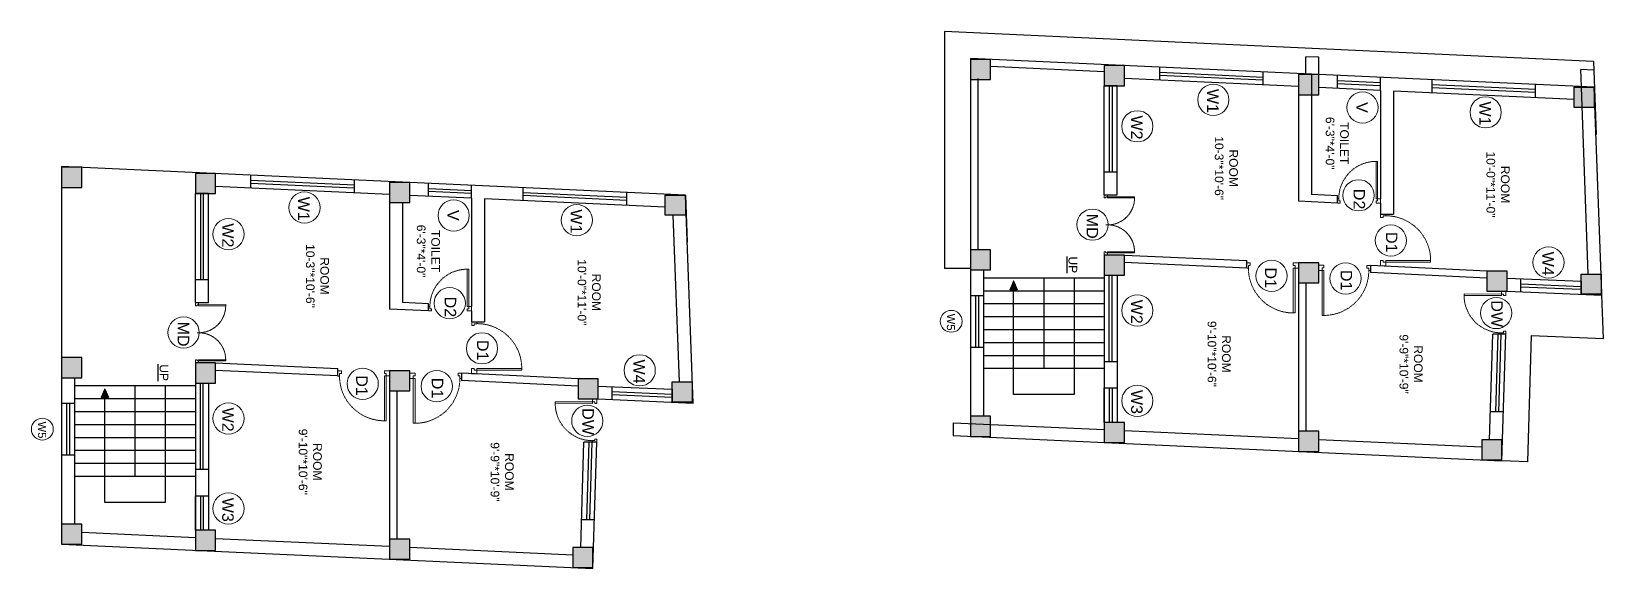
# Model space of a CAD drawing. Header units: inches. Extents: x -10117506 to -5032697, y -6529230 to -3254494.
# Drawn here: x -5055418 to -5054326, y -3264165 to -3263791 of the extents above; entities that cross this region are included whole.
import ezdxf

# ---------------------------------------------------------------- set-up
doc = ezdxf.new("R2010")
doc.units = ezdxf.units.IN
doc.header["$LTSCALE"] = 2
doc.header["$MEASUREMENT"] = 0
doc.linetypes.add('HIDDEN', pattern=[0.375, 0.25, -0.125])
doc.layers.get('0').update_dxf_attribs({"linetype": 'CONTINUOUS'})
doc.layers.add('A-Hatch', color=7, linetype='CONTINUOUS')
for name, color, linetype, lineweight in [('Annotate-Lite.w', 177, 'CONTINUOUS', 9), ('Door-Window.w', 4, 'CONTINUOUS', 15), ('TEXT', 181, 'CONTINUOUS', 25)]:
    doc.layers.add(name, color=color, linetype=linetype, lineweight=lineweight)
doc.styles.add('arial.', font='arial.ttf')
doc.styles.add('gaurav', font='arial.ttf')

# ---------------------------------------------------------------- blocks, each defined once
blk = doc.blocks.new('3-0')
at = {"ltscale": 3}
for p, q in [((11063.04771873254, 10097.67926626675), (11065.97411061868, 10099.89976160063)), ((11065.25107978682, 10097.81404997167), (11066.71427572989, 10098.92429763861)), ((11065.97411061863, 10099.8997616006), (11066.71427572989, 10098.92429763861)), ((11063.04771873254, 10097.67926626675), (11064.52804895506, 10095.72833834261)), ((11065.99124489813, 10096.83858600955), (11064.52804895506, 10095.72833834261)), ((11065.99124489813, 10096.83858600955), (11065.25107978682, 10097.81404997167)), ((11085.49991520455, 10074.12700885048), (11110.3247412691, 10092.9636556783)), ((11086.24008031584, 10073.15154488841), (11111.04573409061, 10091.97364411575)), ((11111.04573409061, 10091.97364411575), (11110.3247412691, 10092.9636556783)), ((11084.03671926142, 10073.01676118352), (11082.57352331835, 10071.90651351658)), ((11082.57352331835, 10071.90651351658), (11084.79401865222, 10068.98012163045)), ((11084.03671926142, 10073.01676118352), (11084.77688437277, 10072.04129722147)), ((11084.77688437277, 10072.04129722147), (11086.24008031584, 10073.15154488841)), ((11084.79401865222, 10068.98012163045), (11087.72041053836, 10071.20061696427)), ((11086.24008031584, 10073.15154488841), (11085.49991520455, 10074.12700885047)), ((11087.72041053836, 10071.20061696427), (11086.24008031584, 10073.15154488841))]:
    blk.add_line(p, q, dxfattribs=at)
at = {"layer": 'Door-Window.w', "color": 9, "linetype": 'HIDDEN', "lineweight": 18}
blk.add_arc((11085.49991520455, 10074.12700885048), 31.16233708904959, 37.19059523975735, 127.1464893766062, dxfattribs=at)
blk = doc.blocks.new('FDFDRE')
at = {"ltscale": 3}
for p, q in [((165701.1064683777, -58637.82329853106), (165701.1040215932, -58641.49599741273)), ((165704.7791672594, -58637.82574531552), (165701.1064683777, -58637.82329853106)), ((165704.7779438672, -58639.66209475638), (165704.7791672594, -58637.82574531552)), ((165766.9772891941, -58637.82574531552), (165770.6499880758, -58637.82329853106)), ((165766.9785125864, -58639.66209475638), (165766.9772891941, -58637.82574531552)), ((165770.6499880758, -58637.82329853106), (165770.6524348603, -58641.49599741273)), ((165701.1040215932, -58641.49599741273), (165703.5524875143, -58641.49762860245)), ((165703.5524875143, -58641.49762860245), (165703.5317472677, -58672.62937732995)), ((165703.5537109066, -58639.6612791616), (165703.5524875143, -58641.49762860245)), ((165703.5524875143, -58641.49762860245), (165704.7767204749, -58641.49844419728)), ((165704.7779438672, -58639.66209475638), (165703.5537109066, -58639.6612791616)), ((165704.7767204749, -58641.49844419728), (165704.7559641982, -58672.65425465335)), ((165766.9785125864, -58639.66209475638), (165768.202745547, -58639.6612791616)), ((165768.2039689392, -58641.49762860245), (165766.9797359786, -58641.49844419728)), ((165766.9797359786, -58641.49844419728), (165767.0004922553, -58672.65425465335)), ((165768.202745547, -58639.6612791616), (165768.2039689392, -58641.49762860245)), ((165770.6524348603, -58641.49599741273), (165768.2039689392, -58641.49762860245)), ((165768.2039689392, -58641.49762860245), (165768.2247091858, -58672.62937732995)), ((165703.5317472677, -58672.62937732995), (165704.7559641982, -58672.65425465335)), ((165768.2247091858, -58672.62937732995), (165767.0004922553, -58672.65425465335))]:
    blk.add_line(p, q, dxfattribs=at)
at = {"layer": 'Door-Window.w', "color": 9, "linetype": 'HIDDEN', "lineweight": 18}
for centre, start, end in [((165704.7767204749, -58641.49844419728), 269.9618290481078, 3.383526153078868), ((165766.9797359786, -58641.49844419728), 176.6164738469579, 270.0381709504853)]:
    blk.add_arc(centre, 31.15581737007103, start, end, dxfattribs=at)

msp = doc.modelspace()

# ---------------------------------------------------------------- hatches: boundary and pattern name
at = {"ltscale": 0.5}
for points in [[(-5054751.626254817, -3263824.978408487), (-5054751.626254817, -3263810.978408487), (-5054765.626254817, -3263810.978408487), (-5054765.626254817, -3263824.978408487)], [(-5054658.626254819, -3263829.276702833), (-5054658.626254819, -3263815.276702833), (-5054672.626254819, -3263815.276702833), (-5054672.626254819, -3263829.276702833)], [(-5054523.626254817, -3263835.51616237), (-5054523.626254817, -3263821.51616237), (-5054537.626254817, -3263821.51616237), (-5054537.626254817, -3263835.51616237)], [(-5054346.036240828, -3263844.371111555), (-5054332.036240827, -3263844.371111555), (-5054332.036240829, -3263830.371111555), (-5054346.036240827, -3263830.371111555)], [(-5055383.342654929, -3263899.999797147), (-5055383.342654929, -3263885.999797147), (-5055397.342654929, -3263885.999797147), (-5055397.342654929, -3263899.999797147)], [(-5055290.34265493, -3263904.298091494), (-5055290.34265493, -3263890.298091494), (-5055304.34265493, -3263890.298091494), (-5055304.34265493, -3263904.298091494)], [(-5055155.342654929, -3263910.537551031), (-5055155.342654929, -3263896.537551031), (-5055169.342654929, -3263896.537551031), (-5055169.342654929, -3263910.537551031)], [(-5054977.75264094, -3263919.392500215), (-5054963.75264094, -3263919.392500216), (-5054963.75264094, -3263905.392500215), (-5054977.75264094, -3263905.392500216)], [(-5054751.626254819, -3263957.331353307), (-5054751.626254819, -3263943.331353307), (-5054765.626254819, -3263943.331353307), (-5054765.626254819, -3263957.331353307)], [(-5054658.626254817, -3263961.055850772), (-5054658.626254817, -3263947.055850772), (-5054672.626254817, -3263947.055850772), (-5054672.626254817, -3263961.055850772)], [(-5054523.626254817, -3263966.46237935), (-5054523.626254817, -3263952.46237935), (-5054537.626254817, -3263952.46237935), (-5054537.626254817, -3263966.46237935)], [(-5054392.66234678, -3263972.147381899), (-5054392.66234678, -3263958.147381899), (-5054406.66234678, -3263958.147381899), (-5054406.662346781, -3263972.147381899)], [(-5054327.259456296, -3263974.327189563), (-5054327.259456296, -3263960.327189563), (-5054341.259456296, -3263960.327189563), (-5054341.259456296, -3263974.327189563)], [(-5055383.34265493, -3264032.352741967), (-5055383.34265493, -3264018.352741967), (-5055397.34265493, -3264018.352741967), (-5055397.34265493, -3264032.352741967)], [(-5055290.342654929, -3264036.077239432), (-5055290.342654929, -3264022.077239432), (-5055304.342654929, -3264022.077239432), (-5055304.342654929, -3264036.077239432)], [(-5055155.342654929, -3264041.483768011), (-5055155.342654929, -3264027.483768011), (-5055169.342654929, -3264027.483768011), (-5055169.342654929, -3264041.483768011)], [(-5055024.378746892, -3264047.168770559), (-5055024.378746892, -3264033.168770559), (-5055038.378746892, -3264033.168770559), (-5055038.378746893, -3264047.168770559)], [(-5054958.975856407, -3264049.348578223), (-5054958.975856407, -3264035.348578223), (-5054972.975856407, -3264035.348578223), (-5054972.975856407, -3264049.348578223)], [(-5054751.626254817, -3264073.198755692), (-5054751.626254817, -3264059.198755692), (-5054765.626254817, -3264059.198755692), (-5054765.626254817, -3264073.198755692)], [(-5054658.626254827, -3264077.456562433), (-5054658.626254827, -3264063.456562433), (-5054672.626254827, -3264063.456562433), (-5054672.626254827, -3264077.456562433)], [(-5054523.626254812, -3264083.63724964), (-5054523.626254812, -3264069.63724964), (-5054537.626254812, -3264069.63724964), (-5054537.626254813, -3264083.63724964)], [(-5054396.286203315, -3264089.467242434), (-5054396.286203315, -3264075.467242434), (-5054410.286203315, -3264075.467242434), (-5054410.286203315, -3264089.467242434)], [(-5055383.342654929, -3264148.220144352), (-5055383.342654929, -3264134.220144352), (-5055397.342654929, -3264134.220144352), (-5055397.342654929, -3264148.220144352)], [(-5055290.342654938, -3264152.477951094), (-5055290.342654938, -3264138.477951094), (-5055304.342654938, -3264138.477951094), (-5055304.342654938, -3264152.477951094)], [(-5055155.342654924, -3264158.6586383), (-5055155.342654924, -3264144.6586383), (-5055169.342654924, -3264144.6586383), (-5055169.342654925, -3264158.6586383)], [(-5055028.002603427, -3264164.488631094), (-5055028.002603427, -3264150.488631094), (-5055042.002603427, -3264150.488631094), (-5055042.002603427, -3264164.488631094)]]:
    msp.add_hatch(color=1, dxfattribs=at).paths.add_polyline_path(points)
at = {"layer": 'A-Hatch', "ltscale": 0.5}
h = msp.add_hatch(dxfattribs=at)
h.set_pattern_fill('ANSI31', color=256, angle=-90.00000000000001)
h.set_pattern_definition([(315, (-1795957.396891844, -8355231.580183629), (0.08838834764831846, 0.08838834764831843), [])])
h.paths.add_polyline_path([(-5054735.626254819, -3263965.202370321), (-5054738.135490261, -3263971.122384847), (-5054733.117019372, -3263971.122384848)])
h = msp.add_hatch(dxfattribs=at)
h.set_pattern_fill('ANSI31', color=256, angle=-90.00000000000001)
h.set_pattern_definition([(315, (-1796589.113291955, -8355306.601572289), (0.08838834764831846, 0.08838834764831843), [])])
h.paths.add_polyline_path([(-5055367.342654929, -3264040.223758981), (-5055369.851890374, -3264046.143773507), (-5055364.833419484, -3264046.143773507)])

# ---------------------------------------------------------------- linework, layer by layer
at = {"ltscale": 0.5}
for p, q in [((-5054332.699772265, -3263812.321229456), (-5054783.626254817, -3263791.480210627)), ((-5054783.626254817, -3263791.480210627), (-5054783.626254819, -3263956.331353307)), ((-5054332.036240828, -3263830.371111555), (-5054765.626254817, -3263810.331353423)), ((-5054672.626254817, -3263819.634985232), (-5054751.626254817, -3263815.983745947)), ((-5054634.126254817, -3263825.418656623), (-5054634.126254817, -3263816.409049194)), ((-5054532.626254817, -3263821.100198402), (-5054532.626254818, -3263809.087388495)), ((-5054523.626254817, -3263809.503352465), (-5054532.626254818, -3263809.087388495)), ((-5054523.626254817, -3263821.503352465), (-5054523.626254817, -3263809.503352465)), ((-5054332.699772265, -3263812.321229456), (-5054330.831243392, -3263863.150359718)), ((-5054765.626254817, -3263824.331353307), (-5054765.626254819, -3263956.331353307)), ((-5054760.626254817, -3263824.331353307), (-5054760.626254819, -3263943.331353307)), ((-5054537.626254817, -3263829.878714736), (-5054658.626254817, -3263824.286310262)), ((-5054634.172423752, -3263821.912786555), (-5054562.172423752, -3263825.240498307)), ((-5054634.080085885, -3263819.914919263), (-5054562.080085885, -3263823.242631015)), ((-5054562.126254817, -3263828.746368376), (-5054562.126254817, -3263819.736760947)), ((-5054537.626254817, -3263820.869107308), (-5054537.626254817, -3263909.598162341)), ((-5054532.626254817, -3263821.503352465), (-5054532.626254817, -3263821.51616237)), ((-5054528.626254817, -3263821.285071277), (-5054528.626254817, -3263905.008788849)), ((-5054510.672583363, -3263827.620729186), (-5054480.672583362, -3263829.012079463)), ((-5054510.626254819, -3263831.126606643), (-5054510.626254819, -3263822.116999215)), ((-5054510.579926275, -3263825.622876672), (-5054480.579926275, -3263827.01422695)), ((-5054480.626254818, -3263832.513153207), (-5054480.626254818, -3263823.513153207)), ((-5054444.831247823, -3263834.167534672), (-5054444.831247823, -3263825.157927243)), ((-5054332.478595119, -3263818.337856822), (-5054341.500001848, -3263817.920903472)), ((-5054341.057647556, -3263829.954158206), (-5054341.500001848, -3263817.920903471)), ((-5054672.626254817, -3263905.055869164), (-5054672.626254817, -3263829.276702833)), ((-5054663.626254819, -3263829.276702833), (-5054672.626254819, -3263829.276702833)), ((-5054669.126254819, -3263829.276702833), (-5054669.126254819, -3263889.276702833)), ((-5054667.126254819, -3263829.276702833), (-5054667.126254819, -3263889.276702833)), ((-5054663.626254817, -3263905.055869164), (-5054663.626254817, -3263829.276702833)), ((-5054480.626254818, -3263832.513153207), (-5054523.626254817, -3263830.525769799)), ((-5054480.626254818, -3263832.513153207), (-5054480.626254819, -3263907.848257264)), ((-5054346.036240828, -3263838.73366392), (-5054471.626254819, -3263832.929117177)), ((-5054471.626254818, -3263832.929117177), (-5054471.626254817, -3263918.552383987)), ((-5054372.877416758, -3263833.989376356), (-5054444.877416758, -3263830.661664603)), ((-5054372.785078891, -3263831.991509064), (-5054444.785078891, -3263828.663797311)), ((-5054372.831247823, -3263837.495246424), (-5054372.831247824, -3263828.485638996)), ((-5054336.265535409, -3263960.312803479), (-5054341.04231994, -3263830.371111555)), ((-5054326.771976734, -3263973.573589847), (-5054332.036240828, -3263830.371111555)), ((-5054963.75264094, -3263905.392500215), (-5055397.342654929, -3263885.352742083)), ((-5055265.842654929, -3263900.440045283), (-5055265.842654929, -3263891.430437854)), ((-5054663.626254819, -3263889.276702833), (-5054672.626254819, -3263889.276702833)), ((-5055397.342654929, -3263899.352741967), (-5055397.34265493, -3264031.352741967)), ((-5055304.342654929, -3263980.077257824), (-5055304.342654929, -3263904.298091494)), ((-5055295.34265493, -3263904.298091494), (-5055304.34265493, -3263904.298091494)), ((-5055300.84265493, -3263904.298091494), (-5055300.84265493, -3263964.298091494)), ((-5055298.84265493, -3263904.298091494), (-5055298.84265493, -3263964.298091494)), ((-5055295.342654929, -3263980.077257824), (-5055295.342654929, -3263904.298091494)), ((-5055169.342654929, -3263904.900103396), (-5055290.342654929, -3263899.307698922)), ((-5055265.888823863, -3263896.934175215), (-5055193.888823863, -3263900.261886967)), ((-5055265.796485996, -3263894.936307923), (-5055193.796485996, -3263898.264019676)), ((-5055193.842654929, -3263903.767757036), (-5055193.842654929, -3263894.758149607)), ((-5055142.388983475, -3263902.642117846), (-5055112.388983474, -3263904.033468124)), ((-5055142.34265493, -3263906.147995303), (-5055142.34265493, -3263897.138387875)), ((-5055142.296326386, -3263900.644265332), (-5055112.296326386, -3263902.03561561)), ((-5055112.34265493, -3263907.534541867), (-5055112.34265493, -3263898.534541867)), ((-5055076.547647934, -3263909.188923332), (-5055076.547647935, -3263900.179315903)), ((-5055004.501479002, -3263907.012897724), (-5055076.501479002, -3263903.685185972)), ((-5055004.547647935, -3263912.516635085), (-5055004.547647936, -3263903.507027656)), ((-5055169.342654929, -3263910.537551031), (-5055169.342654929, -3263984.619551001)), ((-5055160.342654929, -3263910.537551031), (-5055160.342654929, -3263980.030177509)), ((-5055112.34265493, -3263907.534541868), (-5055155.342654929, -3263905.547158459)), ((-5055112.34265493, -3263907.534541867), (-5055112.34265493, -3263982.869645924)), ((-5054977.75264094, -3263913.75505258), (-5055103.34265493, -3263907.950505837)), ((-5055103.34265493, -3263907.950505837), (-5055103.342654929, -3263993.573772647)), ((-5055004.593816869, -3263909.010765016), (-5055076.593816869, -3263905.683053263)), ((-5054958.438010755, -3264049.965074826), (-5054963.75264094, -3263905.392500215)), ((-5054963.75264094, -3263905.392500215), (-5054962.547643503, -3263938.171748378)), ((-5054672.626254817, -3263905.055869164), (-5054663.626254817, -3263905.055869164)), ((-5054510.626231369, -3263910.846055332), (-5054537.626254817, -3263909.598162341)), ((-5054510.626231369, -3263905.840717871), (-5054528.626254817, -3263905.008788849)), ((-5054510.626231369, -3263910.846055332), (-5054510.626231369, -3263905.840717871)), ((-5054480.626254819, -3263910.90884306), (-5054480.626254818, -3263918.552383987)), ((-5054967.98193552, -3264035.334192139), (-5054972.244066268, -3263919.392500215)), ((-5054480.626254818, -3263918.552383987), (-5054471.626254817, -3263918.552383987)), ((-5054658.626254817, -3263947.055850772), (-5054573.626254819, -3263950.853825393)), ((-5054765.626254819, -3263956.331353307), (-5054783.626254819, -3263956.331353307)), ((-5054765.626254819, -3263956.331353307), (-5054765.626254818, -3263975.331353307)), ((-5054756.626254819, -3263957.331353307), (-5054756.626254817, -3264059.198755692)), ((-5054658.849442406, -3263952.050867018), (-5054573.626254819, -3263955.858814119)), ((-5054573.626254819, -3263955.858814119), (-5054573.626254819, -3263950.853825393)), ((-5054406.662346781, -3263958.147381899), (-5054487.62625665, -3263954.212150581)), ((-5054487.62625665, -3263954.212150581), (-5054487.62625665, -3263959.218053154)), ((-5054406.662346781, -3263963.153284471), (-5054487.62625665, -3263959.218053154)), ((-5055295.34265493, -3263964.298091494), (-5055304.34265493, -3263964.298091494)), ((-5054756.626254817, -3263962.830288464), (-5054714.626254818, -3263962.830288464)), ((-5054735.626254817, -3263965.20237032), (-5054738.135490262, -3263971.122384847)), ((-5054735.626254817, -3263965.20237032), (-5054733.117019372, -3263971.122384847)), ((-5054714.626254819, -3263962.830288464), (-5054714.626254817, -3264025.830288464)), ((-5054714.626254818, -3263962.830288464), (-5054672.626254819, -3263962.830288464)), ((-5054693.626254819, -3263962.830288464), (-5054693.626254816, -3264044.09396856)), ((-5054672.626254817, -3263961.055850772), (-5054672.626254817, -3264063.456562433)), ((-5054669.126254817, -3264021.055850772), (-5054669.126254817, -3263961.055850772)), ((-5054667.126254817, -3264021.055850772), (-5054667.126254817, -3263961.055850772)), ((-5054663.626254817, -3263961.055850772), (-5054663.626254817, -3264063.456562433)), ((-5054537.626254817, -3263966.46237935), (-5054537.626254817, -3264069.63724964)), ((-5054532.626254817, -3263966.46237935), (-5054532.626254817, -3264069.63724964)), ((-5054392.662346781, -3263963.1392932), (-5054341.259456296, -3263965.319100864)), ((-5054383.301824542, -3263969.04118164), (-5054341.301824542, -3263970.822247276)), ((-5054383.259456296, -3263963.538035228), (-5054383.259456296, -3263972.546123926)), ((-5054383.217088049, -3263967.042977515), (-5054341.217088049, -3263968.824043151)), ((-5054341.259456296, -3263965.319100864), (-5054341.259456296, -3263974.327189563)), ((-5055304.342654929, -3263980.077257824), (-5055295.342654929, -3263980.077257824)), ((-5055142.34263148, -3263980.862106531), (-5055160.342654929, -3263980.030177509)), ((-5055142.34263148, -3263985.867443992), (-5055142.34263148, -3263980.862106531)), ((-5054765.626254819, -3263975.331353307), (-5054765.626254819, -3264011.331353307)), ((-5054756.626254819, -3263975.331353307), (-5054765.626254819, -3263975.331353307)), ((-5054762.126254819, -3263975.331353307), (-5054762.126254819, -3264011.331353307)), ((-5054760.126254819, -3263975.331353307), (-5054760.126254819, -3264011.331353307)), ((-5054756.626254817, -3263971.830288464), (-5054714.626254818, -3263971.830288464)), ((-5054756.626254817, -3263980.830288464), (-5054714.626254818, -3263980.830288464)), ((-5054733.117019372, -3263971.122384847), (-5054738.135490262, -3263971.122384847)), ((-5054735.626254817, -3264044.09396856), (-5054735.626254817, -3263971.122384847)), ((-5054714.626254818, -3263971.830288464), (-5054672.626254819, -3263971.830288464)), ((-5054714.626254818, -3263980.830288464), (-5054672.626254819, -3263980.830288464)), ((-5054392.662346781, -3263972.147381899), (-5054326.721610643, -3263974.943686166)), ((-5054325.616066514, -3264005.017530558), (-5054326.721610643, -3263974.943686166)), ((-5055142.34263148, -3263985.867443992), (-5055169.342654929, -3263984.619551001)), ((-5055112.34265493, -3263985.93023172), (-5055112.34265493, -3263993.573772647)), ((-5054756.626254817, -3263989.830288464), (-5054714.626254818, -3263989.830288464)), ((-5054714.626254818, -3263989.830288464), (-5054672.626254819, -3263989.830288464)), ((-5055112.34265493, -3263993.573772647), (-5055103.342654929, -3263993.573772647)), ((-5054756.626254817, -3263998.830288464), (-5054714.626254818, -3263998.830288464)), ((-5054714.626254818, -3263998.830288464), (-5054672.626254819, -3263998.830288464)), ((-5054404.840666552, -3264075.467242434), (-5054402.58821627, -3264002.147318806)), ((-5054393.583970305, -3264002.147318806), (-5054402.58821627, -3264002.147318806)), ((-5054399.085621736, -3264002.116612444), (-5054400.744547566, -3264056.116612444)), ((-5054397.086564839, -3264002.178025167), (-5054398.745490669, -3264056.178025167)), ((-5054396.286203308, -3264090.108202589), (-5054393.583970305, -3264002.147318806)), ((-5054378.30300454, -3264090.931525008), (-5054375.598538634, -3264002.897957618)), ((-5054375.598538634, -3264002.897957618), (-5054325.616066514, -3264005.017530558)), ((-5054765.626254817, -3264011.331353308), (-5054765.626254817, -3264073.198755692)), ((-5054756.626254819, -3264011.331353307), (-5054765.626254819, -3264011.331353307)), ((-5054756.626254817, -3264007.830288464), (-5054714.626254818, -3264007.830288464)), ((-5054714.626254818, -3264007.830288464), (-5054672.626254819, -3264007.830288464)), ((-5055290.342654929, -3264022.077239432), (-5055205.342654931, -3264025.875214053)), ((-5054756.626254817, -3264016.830288464), (-5054714.626254818, -3264016.830288464)), ((-5054714.626254818, -3264016.830288464), (-5054672.626254819, -3264016.830288464)), ((-5054672.626254817, -3264021.055850772), (-5054663.626254817, -3264021.055850772)), ((-5055397.34265493, -3264031.352741967), (-5055397.34265493, -3264050.352741967)), ((-5055388.34265493, -3264032.352741967), (-5055388.342654929, -3264134.220144352)), ((-5055290.565842517, -3264027.072255678), (-5055205.342654931, -3264030.88020278)), ((-5055205.342654931, -3264030.88020278), (-5055205.342654931, -3264025.875214053)), ((-5055038.378746893, -3264033.168770559), (-5055119.342656762, -3264029.233539241)), ((-5055119.342656762, -3264029.233539241), (-5055119.342656762, -3264034.239441814)), ((-5055038.378746893, -3264038.174673132), (-5055119.342656762, -3264034.239441814)), ((-5054756.626254817, -3264025.830288464), (-5054714.626254818, -3264025.830288464)), ((-5054714.626254817, -3264025.830288463), (-5054672.626254818, -3264025.830288463)), ((-5055388.342654929, -3264037.851677124), (-5055346.34265493, -3264037.851677124)), ((-5055388.342654929, -3264046.851677124), (-5055346.34265493, -3264046.851677124)), ((-5055367.342654929, -3264040.223758981), (-5055369.851890374, -3264046.143773507)), ((-5055364.833419483, -3264046.143773507), (-5055369.851890374, -3264046.143773507)), ((-5055367.342654929, -3264040.223758981), (-5055364.833419483, -3264046.143773507)), ((-5055367.342654929, -3264119.11535722), (-5055367.342654929, -3264046.143773507)), ((-5055346.342654931, -3264037.851677124), (-5055346.342654929, -3264100.851677124)), ((-5055346.34265493, -3264037.851677124), (-5055304.34265493, -3264037.851677124)), ((-5055346.34265493, -3264046.851677124), (-5055304.34265493, -3264046.851677124)), ((-5055325.34265493, -3264037.851677124), (-5055325.342654927, -3264119.11535722)), ((-5055304.342654929, -3264036.077239432), (-5055304.342654929, -3264138.477951094)), ((-5055300.842654929, -3264096.077239432), (-5055300.842654929, -3264036.077239432)), ((-5055298.842654929, -3264096.077239432), (-5055298.842654929, -3264036.077239432)), ((-5055295.342654929, -3264036.077239432), (-5055295.342654929, -3264138.477951094)), ((-5055169.342654929, -3264041.483768011), (-5055169.342654929, -3264144.6586383)), ((-5055164.342654929, -3264041.483768011), (-5055164.342654929, -3264144.6586383)), ((-5055024.378746893, -3264038.160681861), (-5054972.975856407, -3264040.340489524)), ((-5055015.018224653, -3264044.0625703), (-5054973.018224653, -3264045.843635936)), ((-5055014.975856407, -3264038.559423888), (-5055014.975856407, -3264047.567512586)), ((-5055014.93348816, -3264042.064366175), (-5054972.93348816, -3264043.845431811)), ((-5054972.975856407, -3264040.340489524), (-5054972.975856407, -3264049.348578223)), ((-5054693.626254816, -3264044.09396856), (-5054735.626254817, -3264044.09396856)), ((-5054672.626254818, -3264063.456562433), (-5054672.626254818, -3264039.456562433)), ((-5054672.626254818, -3264039.456562433), (-5054663.626254817, -3264039.456562432)), ((-5054669.126254818, -3264039.456562433), (-5054669.126254818, -3264063.456562433)), ((-5054667.126254818, -3264039.456562433), (-5054667.126254818, -3264063.456562433)), ((-5055397.34265493, -3264050.352741967), (-5055397.34265493, -3264086.352741967)), ((-5055388.34265493, -3264050.352741967), (-5055397.34265493, -3264050.352741967)), ((-5055393.84265493, -3264050.352741967), (-5055393.84265493, -3264086.352741967)), ((-5055391.84265493, -3264050.352741967), (-5055391.84265493, -3264086.352741967)), ((-5055388.342654929, -3264055.851677124), (-5055346.34265493, -3264055.851677124)), ((-5055346.34265493, -3264055.851677124), (-5055304.34265493, -3264055.851677124)), ((-5055024.378746893, -3264047.168770559), (-5054958.438010755, -3264049.965074826)), ((-5054395.242896135, -3264056.147318806), (-5054404.247142101, -3264056.147318806)), ((-5055388.342654929, -3264064.851677124), (-5055346.34265493, -3264064.851677124)), ((-5055346.34265493, -3264064.851677124), (-5055304.34265493, -3264064.851677124)), ((-5054777.626254817, -3264063.639933891), (-5054777.626254817, -3264072.649361274)), ((-5054777.626254817, -3264063.639933892), (-5054672.626254817, -3264068.447135052)), ((-5055388.342654929, -3264073.851677124), (-5055346.34265493, -3264073.851677124)), ((-5055346.34265493, -3264073.851677124), (-5055304.34265493, -3264073.851677124)), ((-5055036.557066664, -3264150.488631094), (-5055034.304616382, -3264077.168707466)), ((-5055025.300370416, -3264077.168707466), (-5055034.304616382, -3264077.168707466)), ((-5055030.802021848, -3264077.138001104), (-5055032.460947677, -3264131.138001104)), ((-5055028.80296495, -3264077.199413828), (-5055030.461890781, -3264131.199413828)), ((-5055028.002603419, -3264165.129591249), (-5055025.300370416, -3264077.168707466)), ((-5054777.626254818, -3264072.649361274), (-5054396.286203308, -3264090.108202589)), ((-5054658.626254817, -3264069.088095206), (-5054537.626254817, -3264074.627822258)), ((-5054523.626254817, -3264075.268782412), (-5054410.286203308, -3264080.457815051)), ((-5055397.342654929, -3264086.352741968), (-5055397.342654929, -3264148.220144352)), ((-5055388.34265493, -3264086.352741967), (-5055397.34265493, -3264086.352741967)), ((-5055388.342654929, -3264082.851677124), (-5055346.34265493, -3264082.851677124)), ((-5055346.34265493, -3264082.851677124), (-5055304.34265493, -3264082.851677124)), ((-5054378.30300454, -3264090.931525008), (-5054396.286203308, -3264090.108202589)), ((-5055388.342654929, -3264091.851677124), (-5055346.34265493, -3264091.851677124)), ((-5055388.342654929, -3264100.851677124), (-5055346.34265493, -3264100.851677124)), ((-5055346.34265493, -3264091.851677124), (-5055304.34265493, -3264091.851677124)), ((-5055346.342654929, -3264100.851677123), (-5055304.34265493, -3264100.851677123)), ((-5055304.342654929, -3264096.077239432), (-5055295.342654929, -3264096.077239432)), ((-5055325.342654927, -3264119.11535722), (-5055367.342654929, -3264119.11535722)), ((-5055304.34265493, -3264138.477951094), (-5055304.34265493, -3264114.477951094)), ((-5055304.34265493, -3264114.477951094), (-5055295.342654929, -3264114.477951093)), ((-5055300.84265493, -3264114.477951094), (-5055300.84265493, -3264138.477951094)), ((-5055298.84265493, -3264114.477951094), (-5055298.84265493, -3264138.477951094)), ((-5055026.959296247, -3264131.168707466), (-5055035.963542213, -3264131.168707466)), ((-5055383.342654929, -3264139.851677124), (-5055304.342654929, -3264143.468523712)), ((-5055290.342654929, -3264144.109483866), (-5055169.342654929, -3264149.649210918)), ((-5055397.342654929, -3264148.220144352), (-5055028.002603419, -3264165.12959125)), ((-5055155.342654929, -3264150.290171072), (-5055042.002603419, -3264155.479203711))]:
    msp.add_line(p, q, dxfattribs=at)
at = {"color": 3, "ltscale": 0.5}
for p, q in [((-5054528.626254817, -3263803.265856418), (-5054537.626254817, -3263802.849892449)), ((-5054765.626254817, -3263810.331353423), (-5054765.626254817, -3263824.331353307)), ((-5055397.342654929, -3263885.352742083), (-5055397.342654929, -3263899.352741967)), ((-5054326.721610643, -3263974.943686166), (-5054326.771976734, -3263973.573589847)), ((-5054958.438010755, -3264049.965074826), (-5054958.488376845, -3264048.594978508))]:
    msp.add_line(p, q, dxfattribs=at)
at = {"ltscale": 0.5}
for points in [[(-5054765.626254817, -3263810.978408487), (-5054765.626254817, -3263824.978408487), (-5054751.626254817, -3263824.978408487), (-5054751.626254817, -3263810.978408487)], [(-5054672.626254817, -3263815.276702833), (-5054672.626254817, -3263829.276702833), (-5054658.626254817, -3263829.276702833), (-5054658.626254817, -3263815.276702833)], [(-5054537.626254817, -3263821.51616237), (-5054537.626254817, -3263835.51616237), (-5054523.626254817, -3263835.51616237), (-5054523.626254817, -3263821.51616237)], [(-5054332.036240828, -3263830.371111555), (-5054332.036240828, -3263844.371111555), (-5054346.036240828, -3263844.371111555), (-5054346.036240828, -3263830.371111555)], [(-5055397.342654929, -3263885.999797147), (-5055397.342654929, -3263899.999797147), (-5055383.342654929, -3263899.999797147), (-5055383.342654929, -3263885.999797147)], [(-5055304.342654929, -3263890.298091494), (-5055304.342654929, -3263904.298091494), (-5055290.342654929, -3263904.298091494), (-5055290.342654929, -3263890.298091494)], [(-5055169.342654929, -3263896.537551031), (-5055169.342654929, -3263910.537551031), (-5055155.342654929, -3263910.537551031), (-5055155.342654929, -3263896.537551031)], [(-5054963.75264094, -3263905.392500215), (-5054963.75264094, -3263919.392500215), (-5054977.75264094, -3263919.392500215), (-5054977.75264094, -3263905.392500215)], [(-5054765.626254817, -3263943.331353307), (-5054765.626254817, -3263957.331353307), (-5054751.626254817, -3263957.331353307), (-5054751.626254817, -3263943.331353307)], [(-5054672.626254817, -3263947.055850772), (-5054672.626254817, -3263961.055850772), (-5054658.626254817, -3263961.055850772), (-5054658.626254817, -3263947.055850772)], [(-5054537.626254817, -3263952.46237935), (-5054537.626254817, -3263966.46237935), (-5054523.626254817, -3263966.46237935), (-5054523.626254817, -3263952.46237935)], [(-5054406.662346781, -3263958.147381899), (-5054406.662346781, -3263972.147381899), (-5054392.662346781, -3263972.147381899), (-5054392.662346781, -3263958.147381899)], [(-5054327.259456296, -3263960.312803479), (-5054327.259456296, -3263974.312803479), (-5054341.259456296, -3263974.312803479), (-5054341.259456296, -3263960.312803479)], [(-5055397.342654929, -3264018.352741967), (-5055397.342654929, -3264032.352741967), (-5055383.342654929, -3264032.352741967), (-5055383.342654929, -3264018.352741967)], [(-5055304.342654929, -3264022.077239432), (-5055304.342654929, -3264036.077239432), (-5055290.342654929, -3264036.077239432), (-5055290.342654929, -3264022.077239432)], [(-5055169.342654929, -3264027.483768011), (-5055169.342654929, -3264041.483768011), (-5055155.342654929, -3264041.483768011), (-5055155.342654929, -3264027.483768011)], [(-5055038.378746893, -3264033.168770559), (-5055038.378746893, -3264047.168770559), (-5055024.378746893, -3264047.168770559), (-5055024.378746893, -3264033.168770559)], [(-5054958.975856407, -3264035.334192139), (-5054958.975856407, -3264049.334192139), (-5054972.975856407, -3264049.334192139), (-5054972.975856407, -3264035.334192139)], [(-5054765.626254817, -3264059.198755692), (-5054765.626254817, -3264073.198755692), (-5054751.626254817, -3264073.198755692), (-5054751.626254817, -3264059.198755692)], [(-5054672.626254817, -3264063.456562433), (-5054672.626254817, -3264077.456562433), (-5054658.626254817, -3264077.456562433), (-5054658.626254817, -3264063.456562433)], [(-5054537.626254817, -3264069.63724964), (-5054537.626254817, -3264083.63724964), (-5054523.626254817, -3264083.63724964), (-5054523.626254817, -3264069.63724964)], [(-5054410.286203308, -3264075.467242434), (-5054410.286203308, -3264089.467242434), (-5054396.286203308, -3264089.467242434), (-5054396.286203308, -3264075.467242434)], [(-5055397.342654929, -3264134.220144352), (-5055397.342654929, -3264148.220144352), (-5055383.342654929, -3264148.220144352), (-5055383.342654929, -3264134.220144352)], [(-5055304.342654929, -3264138.477951094), (-5055304.342654929, -3264152.477951094), (-5055290.342654929, -3264152.477951094), (-5055290.342654929, -3264138.477951094)], [(-5055169.342654929, -3264144.6586383), (-5055169.342654929, -3264158.6586383), (-5055155.342654929, -3264158.6586383), (-5055155.342654929, -3264144.6586383)], [(-5055042.002603419, -3264150.488631094), (-5055042.002603419, -3264164.488631094), (-5055028.002603419, -3264164.488631094), (-5055028.002603419, -3264150.488631094)]]:
    msp.add_lwpolyline(points, close=True, dxfattribs=at)
at = {"layer": 'Annotate-Lite.w', "ltscale": 0.005}
for centre, radius in [((-5054596.857196784, -3263839.012618392), 10.85624104256381), ((-5054493.121322528, -3263844.443259099), 10.85624104256381), ((-5054407.562189789, -3263847.761496441), 10.85624104256381), ((-5054649.671653384, -3263857.496720891), 10.85624104256381), ((-5055228.573596895, -3263914.034007052), 10.85624104256381), ((-5054495.870952493, -3263905.523396116), 10.85624104256381), ((-5055124.837722639, -3263919.46464776), 10.85624104256381), ((-5055039.278589901, -3263922.782885102), 10.85624104256381), ((-5054680.826084921, -3263925.883965575), 10.85624104256381), ((-5055281.388053495, -3263932.518109551), 10.85624104256381), ((-5054473.432665836, -3263936.931511351), 10.85624104256381), ((-5054363.821940407, -3263952.203726835), 10.85624104256381), ((-5054556.348174905, -3263961.56225065), 10.85624104256381), ((-5054504.904336569, -3263963.288036219), 10.85624104256381), ((-5055127.587352605, -3263980.544784776), 10.85624104256381), ((-5054649.671653384, -3263985.64998552), 10.85624104256381), ((-5054400.244137505, -3263987.381704797), 10.85624104256381), ((-5055312.542485032, -3264000.905354235), 10.85624104256381), ((-5054778.988989704, -3263993.112827528), 7.599368729794668), ((-5055105.149065947, -3264011.952900011), 10.85624104256381), ((-5054995.538340518, -3264027.225115495), 10.85624104256381), ((-5055188.064575016, -3264036.58363931), 10.85624104256381), ((-5055136.620736681, -3264038.309424879), 10.85624104256381), ((-5054649.671653384, -3264048.386221395), 10.85624104256381), ((-5055281.388053495, -3264060.67137418), 10.85624104256381), ((-5055031.960537617, -3264062.403093457), 10.85624104256381), ((-5055410.705389816, -3264068.134216188), 7.599368729794668), ((-5055281.388053495, -3264123.407610055), 10.85624104256381)]:
    msp.add_circle(centre, radius, dxfattribs=at)

# ---------------------------------------------------------------- block references
at = {"layer": 'Door-Window.w', "linetype": 'ByBlock'}
for p, xscale, yscale, zscale, rotation in [((-5053396.720483026, -3276340.468814883), 0.8331589851548311, 0.8331589852459729, 0.8331589850765497, 52.73306287211382), ((-5069394.358624837, -3265275.112124609), 0.999791003999291, 0.9997910037636757, 0.9997910039624013, 322.8094047736232), ((-5053217.066512479, -3249038.730008599), -0.9997910043702504, 0.9997910037636757, 0.9997910039624012, 127.190595210246), ((-5055844.185998995, -3249040.455794169), 0.9997910043702504, 0.9997910037636757, 0.9997910039624012, 232.809404789754), ((-5054028.436883138, -3276415.490203544), 0.8331589851548311, 0.8331589852459729, 0.8331589850765497, 52.73306287211382), ((-5041963.960398403, -3262888.215127526), 0.8331589851548311, 0.8331589852459729, 0.8331589850765497, 142.7330628721138), ((-5070026.075024949, -3265350.133513269), 0.999791003999291, 0.9997910037636757, 0.9997910039624013, 322.8094047736232), ((-5053848.782912591, -3249113.75139726), -0.9997910043702504, 0.9997910037636757, 0.9997910039624012, 127.190595210246), ((-5056475.902399107, -3249115.477182829), 0.9997910043702504, 0.9997910037636757, 0.9997910039624012, 232.809404789754), ((-5042595.676798515, -3262963.236516186), 0.8331589851548311, 0.8331589852459729, 0.8331589850765497, 142.7330628721138)]:
    msp.add_blockref('3-0', p, dxfattribs=dict(at, xscale=xscale, yscale=yscale, zscale=zscale, rotation=rotation))
at = {"layer": 'Door-Window.w', "ltscale": 0.005, "xscale": 0.6039383709430695, "yscale": 0.6039383709430695, "zscale": 0.6039383709985556, "rotation": 90}
for p in [(-5090086.24393288, -3364020.312163942), (-5090717.960332992, -3364095.333552603)]:
    msp.add_blockref('FDFDRE', p, dxfattribs=at)

# ---------------------------------------------------------------- texts
at = {"layer": 'Annotate-Lite.w', "ltscale": 0.005, "style": 'gaurav'}
for s, insert, char_height, attachment_point, rotation in [('W1', (-5054593.206745123, -3263831.468334268), 8, 1, 269.9999999999992), ('W2', (-5054646.021201724, -3263849.952436767), 8, 1, 269.9999999999992), ('V', (-5054489.470870867, -3263840.655720477), 8, 1, 269.9999999999992), ('W1', (-5054403.911738129, -3263840.217212318), 8, 1, 269.9999999999992), ('D2', (-5054491.377276067, -3263900.967756801), 8, 1, 269.9999999999992), ('W1', (-5055224.923145236, -3263906.489722928), 8, 1, 269.9999999999992), ('V', (-5055121.187270979, -3263915.677109137), 8, 1, 269.9999999999992), ('W1', (-5055035.628138241, -3263915.238600978), 8, 1, 269.9999999999992), ('W2', (-5055277.737601835, -3263924.973825427), 8, 1, 269.9999999999992), ('MD', (-5054676.925633261, -3263918.277181451), 8, 1, 269.9999999999992), ('D1', (-5054468.875964176, -3263931.012227227), 8, 1, 269.9999999999992), ('W4', (-5054360.171488747, -3263944.659442711), 8, 1, 269.9999999999992), ('D1', (-5054560.904876566, -3263955.642966526), 8, 7, 270.00000000000074), ('D1', (-5054500.34763491, -3263957.368752095), 8, 1, 269.9999999999992), ('D2', (-5055123.093676179, -3263975.989145461), 8, 1, 269.9999999999992), ('W2', (-5054646.021201724, -3263978.105701396), 8, 1, 269.9999999999992), ('DW', (-5054395.687435846, -3263978.532294181), 8, 1, 269.9999999999992), ('W5', (-5054776.433673542, -3263987.831828642), 5.6, 1, 269.9999999999992), ('MD', (-5055308.642033373, -3263993.298570111), 8, 1, 269.9999999999992), ('D1', (-5055100.592364288, -3264006.033615887), 8, 1, 269.9999999999992), ('W4', (-5054991.887888858, -3264019.680831371), 8, 1, 269.9999999999992), ('D1', (-5055192.621276677, -3264030.664355186), 8, 7, 270.00000000000074), ('D1', (-5055132.064035021, -3264032.390140755), 8, 1, 269.9999999999992), ('W3', (-5054646.021201724, -3264040.841937271), 8, 1, 269.9999999999992), ('W2', (-5055277.737601835, -3264053.127090056), 8, 1, 269.9999999999992), ('DW', (-5055027.403835958, -3264053.553682841), 8, 1, 269.9999999999992), ('W5', (-5055408.150073654, -3264062.853217302), 5.6, 1, 269.9999999999992), ('W3', (-5055277.737601836, -3264115.863325931), 8, 1, 269.9999999999992)]:
    msp.add_mtext_dynamic_manual_height_columns(s, width=8, gutter_width=100, heights=[0], dxfattribs=dict(at, insert=insert, char_height=char_height, attachment_point=attachment_point, rotation=rotation))
at = {"layer": 'TEXT', "lineweight": -2, "char_height": 6.000000000000002, "attachment_point": 5, "rotation": 269.9999999999999, "style": 'arial.'}
for s, insert in [('TOILET\\P6\'-3"*4\'-0"', (-5054510.750670144, -3263869.242075217)), ('ROOM\\P10-3"*10\'-6"', (-5054587.829789018, -3263886.597663495)), ('ROOM\\P10\'-0"*11\'-0"', (-5054399.021549792, -3263897.971672987)), ('TOILET\\P6\'-3"*4\'-0"', (-5055142.467070256, -3263944.263463877)), ('ROOM\\P10-3"*10\'-6"', (-5055219.546189129, -3263961.619052155)), ('ROOM\\P10\'-0"*11\'-0"', (-5055030.737949904, -3263972.993061647)), ('ROOM\\P9\'-10"*10\'-6"', (-5054592.839012688, -3264015.824627583)), ('ROOM\\P9\'-9"*10\'-9"', (-5054459.452264355, -3264022.856555412)), ('ROOM\\P9\'-10"*10\'-6"', (-5055224.555412799, -3264090.846016243)), ('ROOM\\P9\'-9"*10\'-9"', (-5055091.168664467, -3264097.877944072))]:
    msp.add_mtext_dynamic_manual_height_columns(s, width=45.73142971936613, gutter_width=30, heights=[0], dxfattribs=dict(at, insert=insert))
at = {"layer": 'TEXT', "lineweight": -2, "char_height": 6.000000000000002, "width": 127.5059031131969, "attachment_point": 5, "rotation": 269.9999999999999, "style": 'arial.'}
for insert in [(-5054694.514315039, -3263953.839838477), (-5055326.23071515, -3264028.861227137)]:
    msp.add_mtext('{\\LUP}', dxfattribs=dict(at, insert=insert))

doc.saveas('drawing.dxf')
